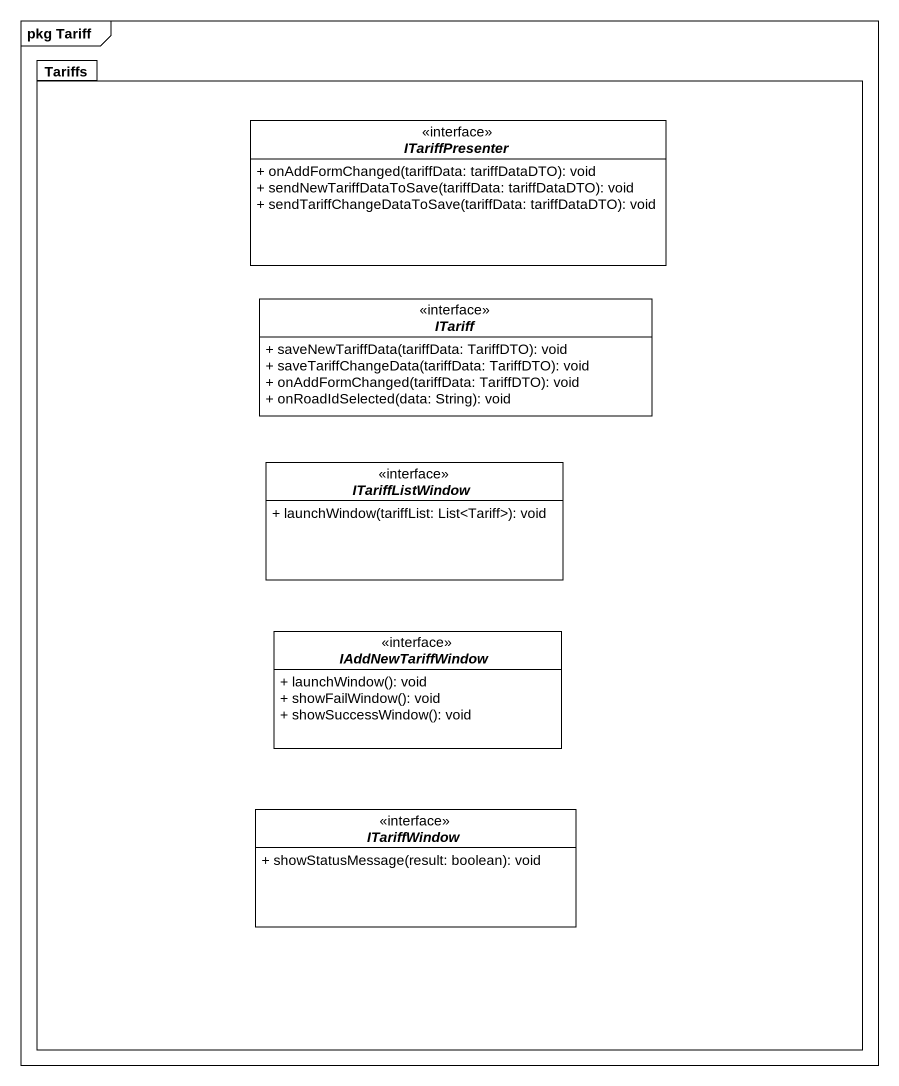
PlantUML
@startuml
mainframe pkg Tariff
hide circle
hide empty members
skinparam classAttributeIconSize 0
package Tariffs {
  interface ITariffPresenter {
    + onAddFormChanged(tariffData: tariffDataDTO): void
    + sendNewTariffDataToSave(tariffData: tariffDataDTO): void
    + sendTariffChangeDataToSave(tariffData: tariffDataDTO): void
  }
  interface ITariff {
    + saveNewTariffData(tariffData: TariffDTO): void
    + saveTariffChangeData(tariffData: TariffDTO): void
    + onAddFormChanged(tariffData: TariffDTO): void
    + onRoadIdSelected(data: String): void
  }
  interface ITariffListWindow {
    + launchWindow(tariffList: List<Tariff>): void
  }
  interface IAddNewTariffWindow {
    + launchWindow(): void
    + showFailWindow(): void
    + showSuccessWindow(): void
  }
  interface ITariffWindow {
    + showStatusMessage(result: boolean): void
  }
}
@enduml
